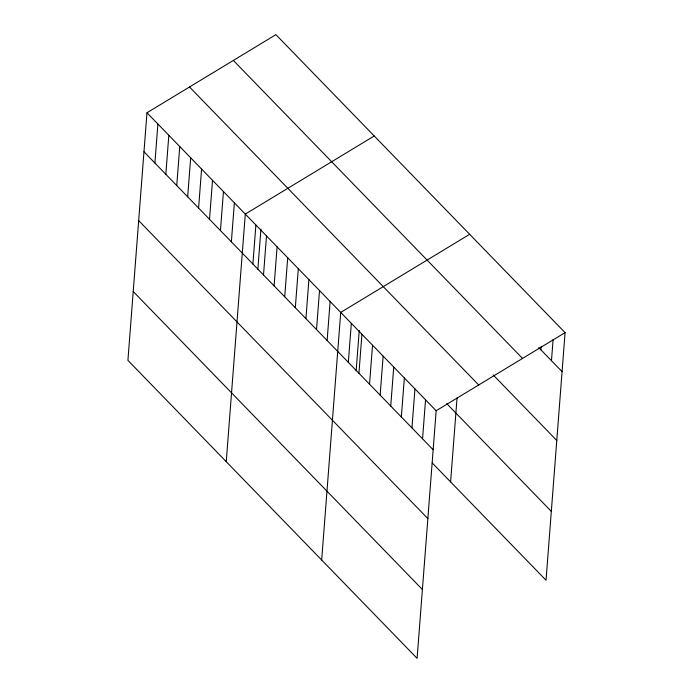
<?xml version="1.0" encoding="UTF-8"?>
<svg xmlns="http://www.w3.org/2000/svg" width="693" height="693" viewBox="0 0 693 693"><rect width="100%" height="100%" fill="white"/><g stroke="black" fill="none" stroke-linecap="round" stroke-linejoin="round"><path stroke-width="1.04" d="M146.977 112.768L127.919 360.36L417.099 658.35L436.157 410.75L146.977 112.768L275.901 34.65L565.081 332.64L546.023 580.232L432.215 462.959M154.894 163.02L157.9 124.021M165.826 174.281L168.823 135.282M176.75 185.533L179.747 146.535M187.673 196.795L190.67 157.796M198.596 208.047L201.594 169.049M209.52 219.309L212.526 180.31M220.443 230.561L223.449 191.571M231.367 241.822L234.373 202.824M226.247 461.677L245.296 214.085L374.22 135.967M252.902 264.007L255.899 225.008M257.831 269.464L260.932 229.14M263.505 274.93L266.502 235.932M274.107 285.854L277.105 246.864M284.71 296.786L287.708 257.787M295.313 307.709L298.311 268.711M305.916 318.633L308.913 279.643M316.519 329.565L319.516 290.566M327.122 340.488L330.119 301.49M321.673 560.013L340.722 312.413L469.646 234.303M348.328 362.344L351.325 323.345M356.15 370.781L359.251 330.457M358.931 373.267L361.928 334.269M369.534 384.191L372.531 345.192M380.136 395.123L383.134 356.124M390.739 406.046L393.737 367.047M401.342 416.969L404.348 377.971M411.945 427.902L414.951 388.903M422.548 438.825L425.554 399.826M450.597 481.895L457.059 397.86M540.869 349.783L541.112 346.621M551.472 360.706L553.092 339.631M436.157 410.75L565.081 332.64M538.747 347.6L562.075 371.639M233.35 60.43L522.531 358.42M493.156 374.913L556.782 440.471M189.518 86.989L478.698 384.979M446.708 403.595L551.325 511.399M143.971 151.767L433.151 449.748M138.678 220.599L427.858 518.589M133.221 291.528L422.401 589.509"/></g></svg>
